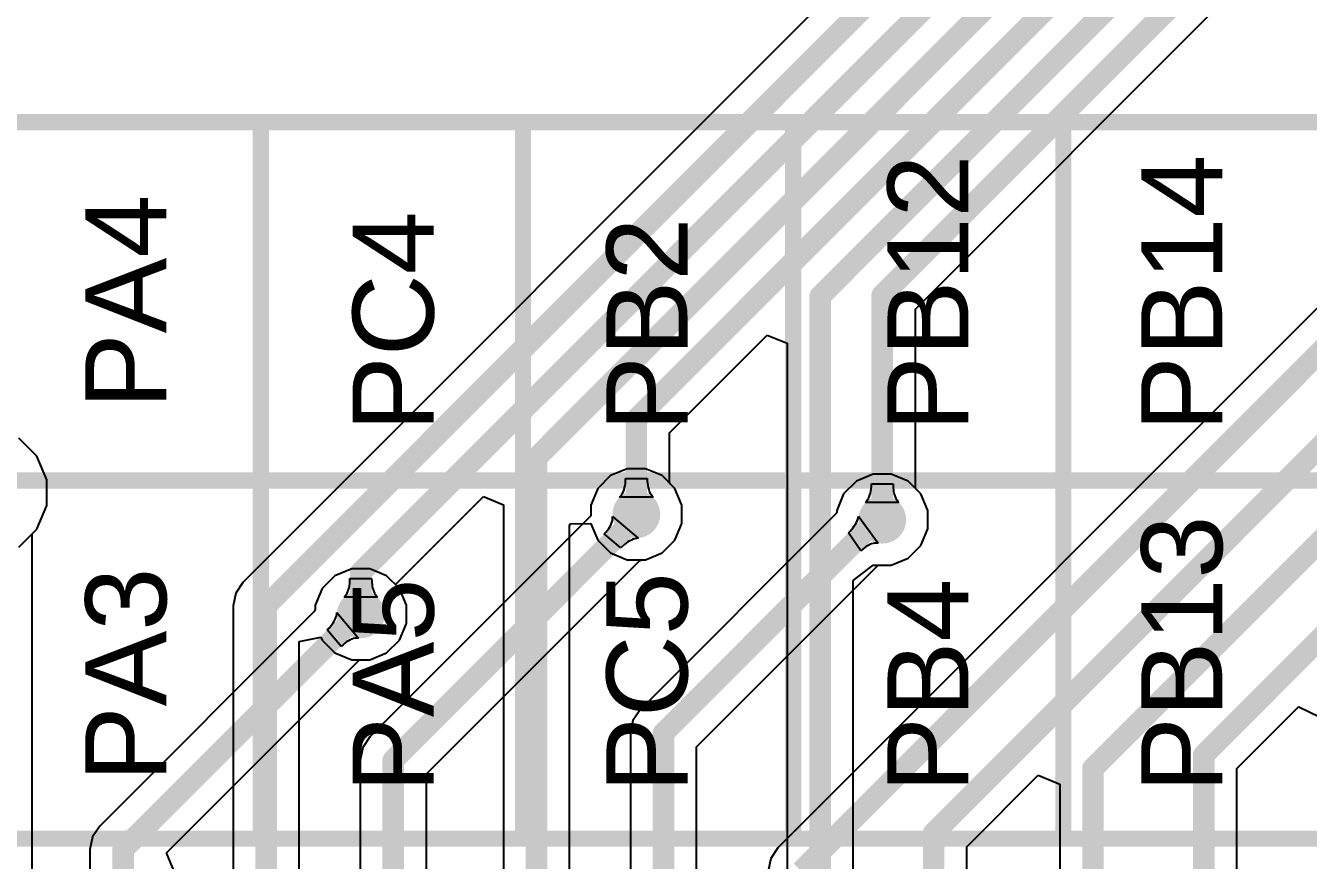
# Model space of a CAD drawing. Header units: millimetres. Extents: x -27 to 79, y -14 to 66.
# Drawn here: x 21.94 to 34, y 6.48 to 14.32 of the extents above; entities that cross this region are included whole.
import ezdxf

# ---------------------------------------------------------------- set-up
doc = ezdxf.new("R2010")
doc.units = ezdxf.units.MM
for name, color, linetype in [('BottomLayer', 5, 'Continuous'), ('TopLayer', 1, 'Continuous'), ('TopOverlay', 2, 'Continuous'), ('ViaHoleLayer', 16, 'Continuous')]:
    doc.layers.add(name, color=color, linetype=linetype)
doc.styles.add('Arial', font='arial.ttf', dxfattribs={"height": 0.2})

msp = doc.modelspace()

# ---------------------------------------------------------------- hatches: boundary and pattern name
at = {"layer": 'BottomLayer'}
h = msp.add_hatch(color=5, dxfattribs=at)
edge = h.paths.add_edge_path()
edge.add_arc((27.684, 9.727), 0.225, 0, 360)
h = msp.add_hatch(color=5, dxfattribs=at)
edge = h.paths.add_edge_path()
edge.add_arc((29.996, 9.676), 0.225, 0, 360)
h = msp.add_hatch(color=5, dxfattribs=at)
edge = h.paths.add_edge_path()
edge.add_arc((25.094, 8.787), 0.225, 0, 360)
at = {"layer": 'TopLayer'}
h = msp.add_hatch(color=1, dxfattribs=at)
edge = h.paths.add_edge_path()
edge.add_arc((27.684, 9.727), 0.225, 0, 360)
h = msp.add_hatch(color=1, dxfattribs=at)
edge = h.paths.add_edge_path()
edge.add_arc((29.996, 9.676), 0.225, 0, 360)
h = msp.add_hatch(color=1, dxfattribs=at)
edge = h.paths.add_edge_path()
edge.add_arc((25.094, 8.787), 0.225, 0, 360)
at = {"layer": 'ViaHoleLayer'}
h = msp.add_hatch(color=16, dxfattribs=at)
edge = h.paths.add_edge_path()
edge.add_arc((27.684, 9.727), 0.1, 0, 360)
h = msp.add_hatch(color=16, dxfattribs=at)
edge = h.paths.add_edge_path()
edge.add_arc((29.996, 9.676), 0.1, 0, 360)
h = msp.add_hatch(color=16, dxfattribs=at)
edge = h.paths.add_edge_path()
edge.add_arc((25.094, 8.787), 0.1, 0, 360)

# ---------------------------------------------------------------- linework, layer by layer
at = {"layer": 'BottomLayer'}
for p, q in [((30.401, 15.502), (23.985, 9.086)), ((30.307, 11.655), (33.594, 14.943)), ((30.307, 9.985), (30.307, 11.655)), ((27.995, 10.493), (28.913, 11.411)), ((28.913, 11.411), (29.101, 11.334)), ((29.101, 11.334), (29.101, 3.023)), ((27.995, 10.036), (27.995, 10.493)), ((22.049, 10.272), (21.879, 10.441)), ((22.141, 10.05), (22.049, 10.272)), ((22.141, 9.81), (22.141, 10.05)), ((27.578, 9.996), (27.581, 10.017)), ((27.581, 10.017), (27.582, 10.039)), ((27.582, 10.039), (27.583, 10.062)), ((27.583, 10.062), (27.786, 10.062)), ((27.786, 10.062), (27.787, 10.039)), ((27.787, 10.039), (27.791, 9.996)), ((27.996, 10.027), (27.995, 10.036)), ((27.997, 10.025), (27.996, 10.027)), ((27.997, 10.024), (27.997, 10.025)), ((27.998, 10.022), (27.997, 10.024)), ((27.999, 10.021), (27.998, 10.022)), ((27.998, 10.022), (27.998, 10.022)), ((28.003, 10.014), (27.999, 10.021)), ((28.047, 9.969), (28.003, 10.014)), ((29.894, 10.012), (30.097, 10.012)), ((29.894, 9.988), (29.894, 10.012)), ((30.097, 10.012), (30.098, 9.988)), ((25.419, 9.067), (26.246, 9.894)), ((26.246, 9.894), (26.434, 9.816)), ((27.527, 9.887), (27.538, 9.899)), ((27.538, 9.899), (27.547, 9.912)), ((27.547, 9.912), (27.555, 9.926)), ((27.555, 9.926), (27.563, 9.942)), ((27.563, 9.942), (27.569, 9.958)), ((27.569, 9.958), (27.574, 9.977)), ((27.574, 9.977), (27.578, 9.996)), ((27.791, 9.996), (27.795, 9.977)), ((27.795, 9.977), (27.8, 9.958)), ((27.8, 9.958), (27.806, 9.942)), ((27.806, 9.942), (27.813, 9.926)), ((27.813, 9.926), (27.822, 9.912)), ((27.822, 9.912), (27.831, 9.899)), ((27.831, 9.899), (27.842, 9.887)), ((28.113, 9.812), (28.047, 9.969)), ((29.867, 9.875), (29.874, 9.891)), ((29.874, 9.891), (29.88, 9.908)), ((29.88, 9.908), (29.885, 9.926)), ((29.885, 9.926), (29.889, 9.945)), ((29.889, 9.945), (29.892, 9.966)), ((29.892, 9.966), (29.894, 9.988)), ((30.098, 9.988), (30.102, 9.945)), ((30.102, 9.945), (30.106, 9.926)), ((30.106, 9.926), (30.111, 9.908)), ((30.111, 9.908), (30.118, 9.891)), ((30.118, 9.891), (30.125, 9.875)), ((30.308, 9.977), (30.307, 9.985)), ((30.308, 9.974), (30.308, 9.977)), ((30.308, 9.973), (30.308, 9.974)), ((30.309, 9.972), (30.308, 9.973)), ((30.31, 9.971), (30.309, 9.972)), ((30.31, 9.97), (30.31, 9.971)), ((30.314, 9.963), (30.31, 9.97)), ((30.359, 9.918), (30.314, 9.963)), ((30.424, 9.761), (30.359, 9.918)), ((22.049, 9.588), (22.141, 9.81)), ((26.434, 9.816), (26.434, 2.794)), ((27.842, 9.887), (27.527, 9.887)), ((28.113, 9.641), (28.113, 9.812)), ((29.838, 9.837), (29.849, 9.848)), ((30.153, 9.837), (29.838, 9.837)), ((29.849, 9.848), (29.858, 9.861)), ((29.858, 9.861), (29.867, 9.875)), ((30.125, 9.875), (30.133, 9.861)), ((30.133, 9.861), (30.143, 9.848)), ((30.143, 9.848), (30.153, 9.837)), ((30.424, 9.591), (30.424, 9.761)), ((22.004, 9.535), (22.005, 9.544)), ((22.004, 3.925), (22.004, 9.535)), ((22.005, 9.544), (22.049, 9.588)), ((27.055, 9.614), (27.061, 9.636)), ((27.055, 2.797), (27.055, 9.614)), ((27.061, 9.636), (27.256, 9.641)), ((27.256, 9.641), (27.267, 9.615)), ((27.267, 9.615), (27.321, 9.484)), ((28.047, 9.484), (28.113, 9.641)), ((30.359, 9.433), (30.424, 9.591)), ((27.321, 9.484), (27.442, 9.364)), ((27.927, 9.364), (28.047, 9.484)), ((30.238, 9.313), (30.359, 9.433)), ((27.442, 9.364), (27.599, 9.298)), ((27.599, 9.298), (27.77, 9.298)), ((27.77, 9.298), (27.927, 9.364)), ((30.081, 9.248), (30.238, 9.313)), ((29.722, 9.106), (29.911, 9.248)), ((29.911, 9.248), (30.081, 9.248)), ((23.985, 9.086), (23.918, 8.985)), ((24.983, 9.037), (24.987, 9.056)), ((24.987, 9.056), (24.99, 9.077)), ((24.99, 9.077), (24.991, 9.099)), ((24.991, 9.099), (24.992, 9.123)), ((24.992, 9.123), (25.195, 9.123)), ((25.195, 9.123), (25.196, 9.099)), ((25.196, 9.099), (25.2, 9.056)), ((25.2, 9.056), (25.204, 9.037)), ((25.457, 9.029), (25.419, 9.067)), ((29.722, 2.894), (29.722, 9.106)), ((23.918, 8.985), (23.894, 8.867)), ((24.936, 8.948), (24.947, 8.959)), ((25.251, 8.948), (24.936, 8.948)), ((24.947, 8.959), (24.956, 8.972)), ((24.956, 8.972), (24.965, 8.986)), ((24.965, 8.986), (24.972, 9.002)), ((24.972, 9.002), (24.978, 9.019)), ((24.978, 9.019), (24.983, 9.037)), ((25.204, 9.037), (25.209, 9.019)), ((25.209, 9.019), (25.215, 9.002)), ((25.215, 9.002), (25.223, 8.986)), ((25.223, 8.986), (25.231, 8.972)), ((25.231, 8.972), (25.241, 8.959)), ((25.241, 8.959), (25.251, 8.948)), ((25.522, 8.872), (25.457, 9.029)), ((23.894, 8.867), (23.894, 2.971)), ((25.522, 8.702), (25.522, 8.872)), ((25.457, 8.544), (25.522, 8.702)), ((24.515, 8.533), (24.719, 8.573)), ((24.719, 8.573), (24.731, 8.544)), ((24.515, 2.975), (24.515, 8.533)), ((24.731, 8.544), (24.851, 8.424)), ((25.336, 8.424), (25.457, 8.544)), ((24.851, 8.424), (25.008, 8.359)), ((25.008, 8.359), (25.179, 8.359)), ((25.179, 8.359), (25.336, 8.424))]:
    msp.add_line(p, q, dxfattribs=at)
at = {"layer": 'BottomLayer', "const_width": 0.203}
for points in [[(24.205, 8.867), (30.712, 15.374)], [(25.094, 9.181), (31.241, 15.329)], [(26.745, 10.257), (31.803, 15.315)], [(27.684, 10.622), (32.333, 15.27)], [(29.412, 11.775), (32.968, 15.331)], [(29.996, 11.784), (33.374, 15.162)], [(29.412, 2.894), (29.412, 11.775)], [(29.996, 9.676), (29.996, 11.784)], [(27.684, 9.727), (27.684, 10.622)], [(26.745, 2.488), (26.745, 10.257)], [(25.094, 8.787), (25.094, 9.181)], [(24.205, 2.665), (24.205, 8.867)]]:
    msp.add_lwpolyline(points, dxfattribs=at)
at = {"layer": 'BottomLayer', "const_width": 0.102}
for points in [[(29.361, 11.775, 1), (29.462, 11.775, 1)], [(29.361, 11.775, 1), (29.462, 11.775, 1)], [(29.945, 11.784, 1), (30.047, 11.784, 1)], [(29.945, 11.784, 1), (30.047, 11.784, 1)], [(27.634, 10.622, 1), (27.735, 10.622, 1)], [(27.634, 10.622, 1), (27.735, 10.622, 1)], [(26.694, 10.257, 1), (26.795, 10.257, 1)], [(26.694, 10.257, 1), (26.795, 10.257, 1)], [(27.634, 9.727, 1), (27.735, 9.727, 1)], [(29.945, 9.676, 1), (30.047, 9.676, 1)], [(25.043, 9.181, 1), (25.144, 9.181, 1)], [(25.043, 9.181, 1), (25.144, 9.181, 1)], [(24.154, 8.867, 1), (24.255, 8.867, 1)], [(24.154, 8.867, 1), (24.255, 8.867, 1)], [(25.043, 8.787, 1), (25.144, 8.787, 1)]]:
    msp.add_lwpolyline(points, format="xyb", close=True, dxfattribs=at)
at = {"layer": 'TopLayer'}
for p, q in [((35.451, 13.03), (29.014, 6.594)), ((22.049, 10.272), (21.879, 10.441)), ((22.141, 10.05), (22.049, 10.272)), ((27.599, 10.155), (27.442, 10.09)), ((27.77, 10.155), (27.599, 10.155)), ((27.927, 10.09), (27.77, 10.155)), ((22.141, 9.81), (22.141, 10.05)), ((27.442, 10.09), (27.321, 9.969)), ((28.047, 9.969), (27.927, 10.09)), ((29.753, 10.039), (29.633, 9.918)), ((29.911, 10.104), (29.753, 10.039)), ((30.081, 10.104), (29.911, 10.104)), ((30.238, 10.039), (30.081, 10.104)), ((30.359, 9.918), (30.238, 10.039)), ((27.321, 9.969), (27.256, 9.812)), ((28.113, 9.812), (28.047, 9.969)), ((29.633, 9.918), (29.568, 9.761)), ((30.424, 9.761), (30.359, 9.918)), ((22.049, 9.588), (22.141, 9.81)), ((27.256, 9.812), (27.256, 9.718)), ((28.113, 9.641), (28.113, 9.812)), ((27.254, 9.71), (25.179, 7.635)), ((27.255, 9.712), (27.254, 9.711)), ((27.254, 9.711), (27.254, 9.71)), ((27.256, 9.718), (27.255, 9.712)), ((27.451, 9.643), (27.456, 9.659)), ((27.456, 9.659), (27.459, 9.675)), ((27.459, 9.675), (27.461, 9.691)), ((27.461, 9.691), (27.46, 9.706)), ((27.46, 9.706), (27.7, 9.502)), ((29.554, 9.724), (27.719, 7.889)), ((29.559, 9.73), (29.554, 9.724)), ((29.563, 9.736), (29.559, 9.73)), ((29.567, 9.741), (29.563, 9.736)), ((29.568, 9.743), (29.567, 9.741)), ((29.568, 9.761), (29.568, 9.743)), ((29.744, 9.634), (29.753, 9.649)), ((29.753, 9.649), (29.76, 9.665)), ((29.76, 9.665), (29.766, 9.68)), ((29.766, 9.68), (29.77, 9.695)), ((29.77, 9.695), (29.773, 9.71)), ((29.773, 9.71), (29.958, 9.454)), ((30.424, 9.591), (30.424, 9.761)), ((21.879, 9.418), (22.049, 9.588)), ((27.382, 9.543), (27.398, 9.56)), ((27.539, 9.412), (27.382, 9.543)), ((27.398, 9.56), (27.413, 9.576)), ((27.413, 9.576), (27.425, 9.593)), ((27.425, 9.593), (27.436, 9.61)), ((27.436, 9.61), (27.444, 9.626)), ((27.444, 9.626), (27.451, 9.643)), ((28.047, 9.484), (28.113, 9.641)), ((29.677, 9.552), (29.694, 9.569)), ((29.795, 9.382), (29.677, 9.552)), ((29.694, 9.569), (29.722, 9.602)), ((29.722, 9.602), (29.733, 9.618)), ((29.733, 9.618), (29.744, 9.634)), ((30.359, 9.433), (30.424, 9.591)), ((27.572, 9.443), (27.539, 9.412)), ((27.589, 9.456), (27.572, 9.443)), ((27.605, 9.467), (27.589, 9.456)), ((27.622, 9.477), (27.605, 9.467)), ((27.638, 9.485), (27.622, 9.477)), ((27.654, 9.492), (27.638, 9.485)), ((27.669, 9.497), (27.654, 9.492)), ((27.685, 9.5), (27.669, 9.497)), ((27.7, 9.502), (27.685, 9.5)), ((27.927, 9.364), (28.047, 9.484)), ((29.829, 9.412), (29.812, 9.398)), ((29.845, 9.424), (29.829, 9.412)), ((29.862, 9.434), (29.845, 9.424)), ((29.878, 9.443), (29.862, 9.434)), ((29.894, 9.449), (29.878, 9.443)), ((29.911, 9.453), (29.894, 9.449)), ((29.926, 9.455), (29.911, 9.453)), ((29.942, 9.456), (29.926, 9.455)), ((29.958, 9.454), (29.942, 9.456)), ((30.238, 9.313), (30.359, 9.433)), ((25.71, 7.287), (27.71, 9.287)), ((27.71, 9.287), (27.712, 9.289)), ((27.712, 9.289), (27.718, 9.293)), ((27.718, 9.293), (27.723, 9.296)), ((27.723, 9.296), (27.725, 9.297)), ((27.723, 9.296), (27.723, 9.296)), ((27.725, 9.297), (27.731, 9.298)), ((27.731, 9.298), (27.77, 9.298)), ((27.77, 9.298), (27.927, 9.364)), ((29.812, 9.398), (29.795, 9.382)), ((30.081, 9.248), (30.238, 9.313)), ((25.008, 9.215), (24.851, 9.15)), ((25.179, 9.215), (25.008, 9.215)), ((25.336, 9.15), (25.179, 9.215)), ((28.25, 7.541), (29.956, 9.248)), ((29.956, 9.248), (30.081, 9.248)), ((24.851, 9.15), (24.731, 9.029)), ((25.457, 9.029), (25.336, 9.15)), ((24.731, 9.029), (24.665, 8.872)), ((25.522, 8.872), (25.457, 9.029)), ((24.652, 8.81), (22.639, 6.797)), ((24.658, 8.817), (24.652, 8.81)), ((24.66, 8.821), (24.658, 8.817)), ((24.663, 8.825), (24.66, 8.821)), ((24.664, 8.828), (24.663, 8.826)), ((24.663, 8.826), (24.663, 8.825)), ((24.665, 8.833), (24.664, 8.828)), ((24.665, 8.872), (24.665, 8.833)), ((24.867, 8.787), (24.869, 8.803)), ((24.869, 8.803), (25.073, 8.563)), ((25.522, 8.702), (25.522, 8.872)), ((24.795, 8.658), (24.823, 8.691)), ((24.823, 8.691), (24.834, 8.708)), ((24.834, 8.708), (24.844, 8.724)), ((24.844, 8.724), (24.852, 8.74)), ((24.852, 8.74), (24.859, 8.756)), ((24.859, 8.756), (24.864, 8.772)), ((24.864, 8.772), (24.867, 8.787)), ((25.457, 8.544), (25.522, 8.702)), ((24.779, 8.641), (24.795, 8.658)), ((24.91, 8.485), (24.779, 8.641)), ((25.042, 8.562), (25.026, 8.559)), ((25.058, 8.563), (25.042, 8.562)), ((25.073, 8.563), (25.058, 8.563)), ((24.927, 8.501), (24.91, 8.485)), ((24.943, 8.515), (24.927, 8.501)), ((24.96, 8.527), (24.943, 8.515)), ((24.977, 8.538), (24.96, 8.527)), ((24.993, 8.547), (24.977, 8.538)), ((25.01, 8.554), (24.993, 8.547)), ((25.026, 8.559), (25.01, 8.554)), ((25.336, 8.424), (25.457, 8.544)), ((23.267, 6.547), (25.077, 8.356)), ((25.077, 8.356), (25.078, 8.357)), ((25.078, 8.357), (25.079, 8.358)), ((25.079, 8.358), (25.085, 8.359)), ((25.085, 8.359), (25.179, 8.359)), ((25.179, 8.359), (25.336, 8.424)), ((27.719, 7.889), (27.652, 7.789)), ((33.33, 7.338), (33.909, 7.917)), ((33.909, 7.917), (33.911, 7.917)), ((33.911, 7.917), (34.105, 7.825)), ((27.652, 7.789), (27.628, 7.67)), ((25.179, 7.635), (25.112, 7.535)), ((27.628, 7.67), (27.628, 6.343)), ((25.112, 7.535), (25.088, 7.416)), ((28.25, 6.343), (28.25, 7.541)), ((25.088, 7.416), (25.088, 6.343)), ((25.71, 6.343), (25.71, 7.287)), ((30.79, 6.601), (31.463, 7.275)), ((31.463, 7.275), (31.666, 7.19)), ((33.33, 6.343), (33.33, 7.338)), ((31.666, 7.19), (31.666, 1.292)), ((22.639, 6.797), (22.572, 6.696)), ((22.572, 6.696), (22.548, 6.577)), ((22.548, 6.577), (22.548, 6.343)), ((23.352, 6.343), (23.267, 6.547)), ((29.014, 6.594), (28.947, 6.493)), ((30.79, 6.343), (30.79, 6.601)), ((28.947, 6.493), (28.923, 6.374))]:
    msp.add_line(p, q, dxfattribs=at)
at = {"layer": 'TopLayer', "const_width": 0.203}
for points in [[(30.479, 6.73), (37.092, 13.343)], [(31.977, 7.339), (37.592, 12.954)], [(29.234, 6.374), (35.762, 12.902)], [(33.019, 7.466), (38.092, 12.539)], [(25.399, 7.416), (27.684, 9.701)], [(27.684, 9.701), (27.684, 9.727)], [(27.939, 7.67), (29.945, 9.676)], [(29.945, 9.676), (29.996, 9.676)], [(22.859, 6.577), (25.068, 8.787)], [(25.068, 8.787), (25.094, 8.787)], [(27.939, 4.58), (27.939, 7.67)], [(25.399, 4.58), (25.399, 7.416)], [(33.019, 4.58), (33.019, 7.466)], [(31.977, 1.292), (31.977, 7.339)], [(30.479, 4.58), (30.479, 6.73)], [(22.859, 4.58), (22.859, 6.577)]]:
    msp.add_lwpolyline(points, dxfattribs=at)
at = {"layer": 'TopLayer', "const_width": 0.102}
for points in [[(27.634, 9.727, 1), (27.735, 9.727, 1)], [(27.634, 9.701, 1), (27.735, 9.701, 1)], [(27.634, 9.701, 1), (27.735, 9.701, 1)], [(29.894, 9.676, 1), (29.996, 9.676, 1)], [(29.894, 9.676, 1), (29.996, 9.676, 1)], [(29.945, 9.676, 1), (30.047, 9.676, 1)], [(25.017, 8.787, 1), (25.119, 8.787, 1)], [(25.017, 8.787, 1), (25.119, 8.787, 1)], [(25.043, 8.787, 1), (25.144, 8.787, 1)], [(27.888, 7.67, 1), (27.99, 7.67, 1)], [(27.888, 7.67, 1), (27.99, 7.67, 1)], [(25.348, 7.416, 1), (25.45, 7.416, 1)], [(25.348, 7.416, 1), (25.45, 7.416, 1)], [(32.968, 7.466, 1), (33.07, 7.466, 1)], [(32.968, 7.466, 1), (33.07, 7.466, 1)], [(31.926, 7.339, 1), (32.028, 7.339, 1)], [(31.926, 7.339, 1), (32.028, 7.339, 1)], [(30.428, 6.73, 1), (30.53, 6.73, 1)], [(30.428, 6.73, 1), (30.53, 6.73, 1)], [(22.808, 6.577, 1), (22.91, 6.577, 1)], [(22.808, 6.577, 1), (22.91, 6.577, 1)]]:
    msp.add_lwpolyline(points, format="xyb", close=True, dxfattribs=at)
at = {"layer": 'TopOverlay', "const_width": 0.152}
for points in [[(21.715, 13.41), (51.637, 13.41)], [(24.154, 6.679), (24.154, 13.41)], [(26.618, 6.679), (26.618, 13.41)], [(29.158, 6.679), (29.158, 13.41)], [(31.698, 6.679), (31.698, 13.41)], [(21.715, 10.044), (51.637, 10.044)], [(21.715, 6.679), (51.637, 6.679)]]:
    msp.add_lwpolyline(points, dxfattribs=at)
at = {"layer": 'TopOverlay', "const_width": 0.0762}
for points in [[(24.116, 13.41, 1), (24.192, 13.41, 1)], [(26.58, 13.41, 1), (26.656, 13.41, 1)], [(29.12, 13.41, 1), (29.196, 13.41, 1)], [(31.66, 13.41, 1), (31.736, 13.41, 1)], [(24.116, 6.679, 1), (24.192, 6.679, 1)], [(26.58, 6.679, 1), (26.656, 6.679, 1)], [(29.12, 6.679, 1), (29.196, 6.679, 1)], [(31.66, 6.679, 1), (31.736, 6.679, 1)]]:
    msp.add_lwpolyline(points, format="xyb", close=True, dxfattribs=at)

# ---------------------------------------------------------------- texts
at = {"layer": 'TopOverlay', "style": 'Arial'}
for s, p in [('PB12', (30.806, 10.502)), ('PB14', (33.192, 10.502)), ('PA4', (23.266, 10.717)), ('PC4', (25.779, 10.502)), ('PB2', (28.165, 10.502)), ('PB13', (33.192, 7.111)), ('PA3', (23.266, 7.213)), ('PA5', (25.779, 7.111)), ('PC5', (28.165, 7.111)), ('PB4', (30.806, 7.111))]:
    msp.add_text(s, height=0.762, rotation=90, dxfattribs=at).set_placement(p)

doc.saveas('drawing.dxf')
